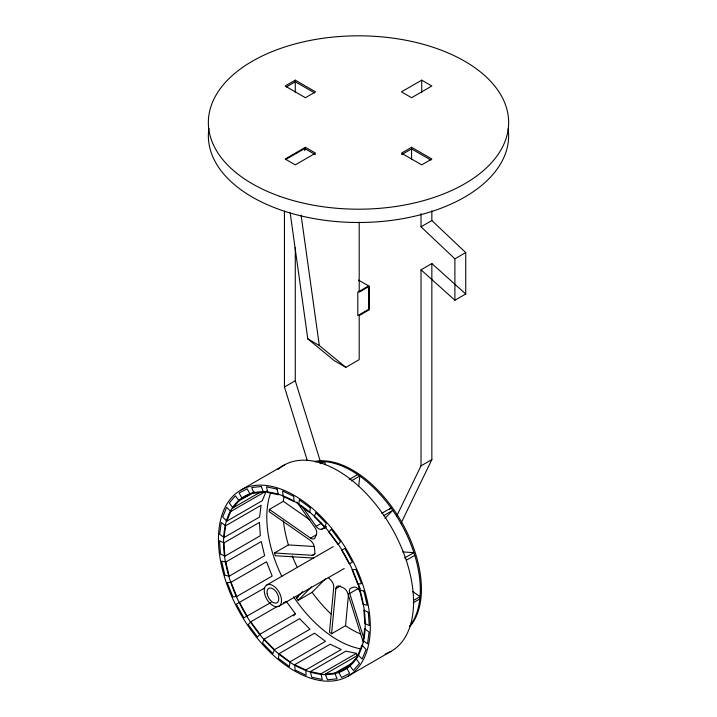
<?xml version="1.0" encoding="UTF-8"?>
<svg xmlns="http://www.w3.org/2000/svg" width="717" height="717" viewBox="0 0 717 717"><rect width="100%" height="100%" fill="white"/><g stroke="black" fill="none" stroke-linecap="round" stroke-linejoin="round"><path stroke-width="1.08" d="M328.287 577.57L330.922 580.25A6.274 3.621 60 0 1 333.746 587.196L329.47 632.295L331.568 633.765L335.852 588.657A6.274 3.621 60 0 1 339.562 586.273L343.04 587.644A6.274 3.621 60 0 1 347.79 593.344L363.358 642.584M331.568 633.765L345.54 625.699L348.561 593.793M358.796 485.947L359.737 476.052L351.348 480.883M283.968 496.899A97.189 56.114 60 0 0 283.349 501.335L269.377 509.402L269.162 511.696L310.362 540.43A6.274 3.621 60 0 1 314.279 546.972L314.835 551.31A6.274 3.621 60 0 1 312.271 555.308L274.45 552.986L275.31 555.711L313.132 558.032A6.274 3.621 60 0 1 313.768 558.14M224.089 537.526L225.649 525.758L261.113 505.279L259.563 517.047L224.089 537.526L219.698 534.273L221.257 522.505L225.649 525.758M279.038 653.68L278.42 658.394L289.399 666.523L290.018 661.818L325.491 641.339L314.512 633.201L279.038 653.68L290.018 661.818M230.784 511.499L226.644 507.286L222.682 516.948L226.823 521.169L230.784 511.499L265.299 491.575M266.258 491.02L262.297 500.69L226.823 521.169M264.134 639.143L262.547 643.006L272.899 653.554L274.486 649.692L309.95 629.212L299.598 618.663L264.134 639.143L274.486 649.692M396.635 516.204L421.022 465.862L421.022 269.816L431.849 263.56L465.727 293.997L454.892 300.244L421.022 269.816M401.126 523.043L431.849 459.606L431.849 263.56M239.111 500.842L235.427 495.868L229.261 502.949L232.944 507.923L239.111 500.842L254.445 491.987M277.578 606.295L250.735 621.791L248.27 624.624L257.484 637.054L259.948 634.222L295.422 613.752L286.208 601.312L283.332 602.97M293.567 615.867L295.422 613.752M355.829 658.403L349.663 665.484L353.356 670.458L359.513 663.377L355.829 658.403L357.747 657.301M325.446 578.78L312.119 592.323L298.155 600.389L296.444 597.969L302.717 591.597M298.155 600.389L311.483 586.838M389.483 509.554L391.052 507.959L381.74 513.336M384.921 518.346L392.764 510.379L383.452 515.756M295.279 80.161L285.151 86.013L305.415 97.718L315.552 91.866L295.279 80.161L295.279 92.403M286.253 86.981L295.279 81.765L314.593 92.914M305.415 147.308L285.151 159.004L295.279 164.856L315.552 153.151L305.415 147.308L305.415 149.521M421.721 80.161L401.448 91.866L411.585 97.718L431.849 86.013L421.721 80.161L421.721 92.359M285.42 159.658L304.725 148.509L315.292 154.612M411.585 147.308L401.448 153.151L421.721 164.856L431.849 159.004L411.585 147.308L411.585 159.55M401.654 154.648L411.585 148.912L430.89 160.061M454.892 300.244L454.892 258.828L421.022 226.796L431.849 220.549L431.849 210.681M290.17 212.824L307.79 338.872L334.328 360.687L345.854 367.346L359.199 359.638L359.199 315.588L369.336 309.735L369.336 286.325L359.199 292.178L359.199 222.207M454.892 258.828L465.727 252.572L431.849 220.549M307.324 460.646L284.452 387.01L295.279 380.763L295.279 247.446M241.145 489.917L284.371 464.957M254.042 492.095L250.206 494.309L247.168 488.833L239.111 492.964L242.149 498.449L247.903 495.124M232.944 507.923L259.787 492.427M319.8 463.065L322.596 461.452M320.795 463.72L324.523 461.569L325.518 464.715M223.955 542.886L259.429 522.406L260.352 535.698L224.878 556.177L220.46 554.053L219.536 540.761L223.955 542.886L224.878 556.177M349.251 479.422L357.631 474.582M225.792 562.038L261.266 541.559L264.627 555.693L229.153 576.172L224.932 575.285L221.571 561.151L225.792 562.038L229.153 576.172M301.947 506.256L316.134 526.323L321.727 523.096M421.022 465.862L431.849 459.606M274.45 552.986L288.413 544.92L314.001 546.497M316.134 526.323A6.274 3.621 60 0 0 321.53 529.271L326.19 526.583M321.53 529.271L326.127 527.21M231.071 582.249L266.545 561.769L272.173 576.047L236.7 596.526L232.882 596.92L227.253 582.643L231.071 582.249L236.7 596.526M269.377 509.402L310.578 538.126L316.17 534.9M312.271 555.308L315.059 553.694M266.921 584.902L333.271 546.605M271.107 602.37L243.914 617.857L236.305 604.153L264.456 588.11M278.841 606.25A12.225 7.062 60 0 0 275.328 587.411A12.225 7.062 60 0 0 264.483 593.076A12.225 7.062 60 0 0 278.841 606.25L344.232 568.5M296.444 597.969L298.308 596.894M335.852 588.657L340.503 585.968M404.585 558.014L413.897 552.637L402.775 551.956M406.378 560.201L414.758 555.361M363.958 638.515L349.717 593.47L359.029 588.092M294.723 664.686L330.196 644.207L341.238 649.521L305.774 670.001L294.723 664.686L295.09 670.001L306.141 675.315L305.774 670.001M413.53 600.407L420.045 596.652L412.714 591.543M413.306 602.71L419.821 598.946M310.389 671.605L320.956 673.828L322.3 679.483L311.734 677.26L310.389 671.605L345.863 651.126L356.421 653.348L356.869 655.23M320.956 673.828L356.421 653.348M325.249 674.088L334.803 673.111L337.053 678.82L327.499 679.806L325.249 674.088L358.805 654.72M334.803 673.111L352.056 663.144M338.567 672.017L346.625 667.885L349.672 673.362L341.615 677.493L338.567 672.017L350.066 665.376M346.625 667.885L350.461 665.663M347.637 676.409A107.38 61.994 60 0 0 314.646 510.361A107.38 61.994 60 0 0 220.89 562.72A107.38 61.994 60 0 0 347.637 676.409L390.864 651.448M242.149 498.449L250.206 494.309M358.5 280.078L369.336 286.325M307.79 338.872L319.325 345.531L345.854 367.346M283.349 501.335L309.896 519.852M250.735 621.791L259.948 634.222M296.838 502.043L314.897 527.578A6.274 3.621 60 0 1 316.439 534.443L315.175 537.517A6.274 3.621 60 0 1 310.578 538.126M360.391 591.91L359.1 590.091A6.274 3.621 60 0 0 353.705 587.142L350.971 588.128A6.274 3.621 60 0 0 349.717 593.47M239.532 602.504L247.141 616.208M295.279 380.763L320.481 461.865M301.077 215.055L319.325 345.531M465.727 252.572L465.727 293.997M421.022 213.648L421.022 226.796M304.725 148.509L304.725 150.633M284.452 211.13L284.452 387.01M508.138 128.755A150.14 86.685 0 0 1 358.24 222.503A150.14 86.685 0 0 1 208.898 128.46M278.044 469.456A107.38 61.994 60 0 1 391.079 526.816A107.38 61.994 60 0 1 385.199 654.003M360.866 648.885A100.174 57.835 60 0 1 293.567 596.813M281.88 576.486A100.174 57.835 60 0 1 270.766 492.588M314.333 461.515A97.189 56.114 60 0 1 401.153 521.205A97.189 56.114 60 0 1 409.927 626.47M360.319 633.9A97.189 56.114 60 0 1 345.54 625.699M331.057 614.021A97.189 56.114 60 0 1 312.119 592.323M296.919 566.663A97.189 56.114 60 0 1 292.204 555.8M288.413 544.92A97.189 56.114 60 0 1 283.421 520.865M315.184 461.811A97.189 56.114 60 0 1 400.355 522.388A97.189 56.114 60 0 1 409.604 626.165M360.337 588.827A6.274 3.621 60 0 1 358.527 584.131M325.742 526.538A6.274 3.621 60 0 1 324.272 528.286M299.383 499.803L298.756 504.508L309.735 512.646L310.353 507.932L299.383 499.803M364.693 628.8L363.134 640.577L367.525 643.83L369.076 632.053L364.693 628.8M315.874 512.772L314.297 516.634L324.649 527.183L326.226 523.32L315.874 512.772M361.951 645.157L357.998 654.827L362.139 659.048L366.091 649.378L361.951 645.157M331.299 529.271L328.825 532.104L338.039 544.535L340.503 541.702L331.299 529.271M368.637 285.931L357.801 292.178L357.801 315.588L368.637 309.332L368.637 285.931M344.859 548.469L341.642 550.127L349.251 563.822L352.468 562.173L344.859 548.469M261.275 486.529L251.721 487.506L253.97 493.215L263.524 492.238L261.275 486.529M355.901 569.415L352.074 569.8L357.702 584.077L361.52 583.683L355.901 569.415M277.04 489.066L266.482 486.843L267.826 492.498L278.384 494.721L277.04 489.066M363.851 591.041L359.62 590.154L362.981 604.288L367.212 605.175L363.851 591.041M293.683 496.325L282.641 491.011L283.009 496.325L294.051 501.64L293.683 496.325M368.314 612.273L363.895 610.149L364.828 623.44L369.246 625.565L368.314 612.273M280.132 196.449A150.14 86.685 0 0 0 508.595 124.722A150.14 86.685 0 0 0 286.773 46.354A150.14 86.685 0 0 0 280.132 196.449M225.819 564.091A100.174 57.835 60 0 0 344.061 670.153A100.174 57.835 60 0 0 313.284 515.254A100.174 57.835 60 0 0 225.819 564.091M267.172 593.873A8.308 4.795 60 0 0 276.932 602.827A8.308 4.795 60 0 0 274.548 590.028A8.308 4.795 60 0 0 267.172 593.873"/></g></svg>
